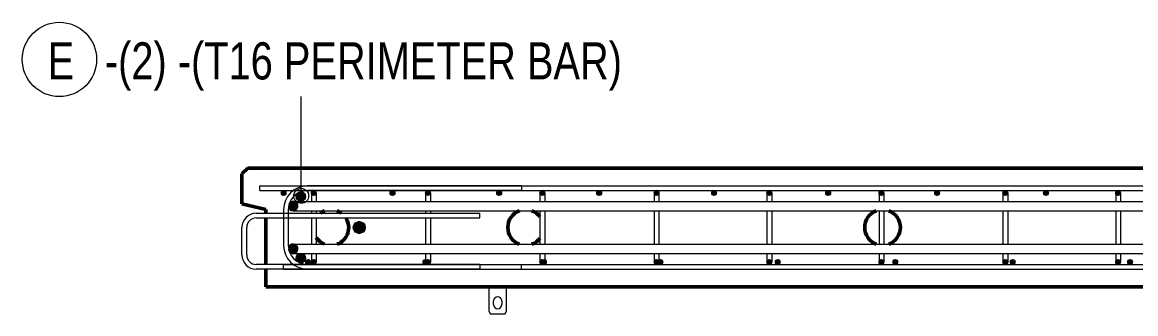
# Model space of a CAD drawing. Header units: millimetres. Extents: x 15401 to 36280, y -2060 to 13564.
# Drawn here: x 32511 to 34383, y 12869 to 13359 of the extents above; entities that cross this region are included whole.
import ezdxf

# ---------------------------------------------------------------- set-up
doc = ezdxf.new("R2010")
doc.units = ezdxf.units.MM
for name, color, linetype, lineweight in [('A-GENM', 13, 'Continuous', 18), ('A-WALL', 113, 'Continuous', 25), ('S-RBAR', 171, 'Continuous', 18), ('S-RBAR-IDEN', 171, 'Continuous', 9)]:
    doc.layers.add(name, color=color, linetype=linetype, lineweight=lineweight)
doc.styles.add('Nirmala UI Semilight_1', font='NirmalaS.ttf', dxfattribs={"width": 0.8, "height": 62.5})

# ---------------------------------------------------------------- blocks, each defined once
blk = doc.blocks.new('RR spread anchor face based - RR-SA-2_5-200-1726821-Elevation Top 2')
at = {"layer": 'A-GENM'}
for p, q in [((18725.1, 12913.8), (18725.1, 12873.8)), ((18755.1, 12873.8), (18755.1, 12913.8)), ((18733.1, 12884.3), (18733.1, 12890.3)), ((18747.1, 12890.3), (18747.1, 12884.3)), ((18725.1, 12873.8), (18727.6, 12868.8)), ((18727.6, 12868.8), (18752.6, 12868.8)), ((18752.6, 12868.8), (18755.1, 12873.8))]:
    blk.add_line(p, q, dxfattribs=at)
for centre, start, end in [((18740.1, 12890.3), 0, 180), ((18740.1, 12884.3), 180, 0)]:
    blk.add_arc(centre, 7, start, end, dxfattribs=at)
blk = doc.blocks.new('M_Rebar Tag_rfa MARK - DOT 1 MM-794228-Elevation Top 2')
at = {"layer": 'S-RBAR-IDEN'}
blk.add_circle((20644.3, 13067), 62.5, dxfattribs=at)

msp = doc.modelspace()

# ---------------------------------------------------------------- hatches: boundary and pattern name
at = {"layer": 'S-RBAR'}
h = msp.add_hatch(color=256, dxfattribs=at)
edge = h.paths.add_edge_path()
edge.add_arc((32950.43328, 13071.80383), 4, 0, 360)
for points in [[(32949.19721, 13067.9996), (32953.66934, 13069.45269), (32953.66934, 13074.15497), (32949.19721, 13075.60806), (32946.43328, 13071.80383)], [(32975.96639, 13058.59608), (32982.90853, 13058.59608), (32987.23689, 13064.02366), (32985.69212, 13070.79175), (32979.43746, 13073.80383), (32973.18281, 13070.79175), (32971.63804, 13064.02366)], [(32999.97336, 13067.9996), (33004.4455, 13069.45269), (33004.4455, 13074.15497), (32999.97336, 13075.60806), (32997.20943, 13071.80383)], [(33132.31843, 13067.9996), (33136.79056, 13069.45269), (33136.79056, 13074.15497), (33132.31843, 13075.60806), (33129.5545, 13071.80383)], [(33192.07491, 13067.9996), (33196.54704, 13069.45269), (33196.54704, 13074.15497), (33192.07491, 13075.60806), (33189.31098, 13071.80383)], [(33311.68965, 13067.9996), (33316.16178, 13069.45269), (33316.16178, 13074.15497), (33311.68965, 13075.60806), (33308.92572, 13071.80383)], [(33384.17645, 13067.9996), (33388.64859, 13069.45269), (33388.64859, 13074.15497), (33384.17645, 13075.60806), (33381.41252, 13071.80383)], [(33479.81087, 13067.9996), (33484.28301, 13069.45269), (33484.28301, 13074.15497), (33479.81087, 13075.60806), (33477.04694, 13071.80383)], [(33576.278, 13067.9996), (33580.75014, 13069.45269), (33580.75014, 13074.15497), (33576.278, 13075.60806), (33573.51407, 13071.80383)], [(33672.93209, 13067.9996), (33677.40423, 13069.45269), (33677.40423, 13074.15497), (33672.93209, 13075.60806), (33670.16816, 13071.80383)], [(33765.87955, 13067.9996), (33770.35169, 13069.45269), (33770.35169, 13074.15497), (33765.87955, 13075.60806), (33763.11562, 13071.80383)], [(33864.80331, 13067.9996), (33869.27545, 13069.45269), (33869.27545, 13074.15497), (33864.80331, 13075.60806), (33862.03938, 13071.80383)], [(33954.2311, 13067.9996), (33958.70323, 13069.45269), (33958.70323, 13074.15497), (33954.2311, 13075.60806), (33951.46716, 13071.80383)], [(34047.92453, 13067.9996), (34052.39667, 13069.45269), (34052.39667, 13074.15497), (34047.92453, 13075.60806), (34045.1606, 13071.80383)], [(34162.58264, 13067.9996), (34167.05478, 13069.45269), (34167.05478, 13074.15497), (34162.58264, 13075.60806), (34159.81871, 13071.80383)], [(34231.04575, 13067.9996), (34235.51789, 13069.45269), (34235.51789, 13074.15497), (34231.04575, 13075.60806), (34228.28182, 13071.80383)], [(34352.18419, 13067.9996), (34356.65633, 13069.45269), (34356.65633, 13074.15497), (34352.18419, 13075.60806), (34349.42026, 13071.80383)], [(32966.5387, 13041.75352), (32972.87361, 13045.11726), (32974.33812, 13051.53369), (32970.00977, 13056.96127), (32963.06763, 13056.96127), (32959.52365, 13052.08604), (32959.1906, 13049.55629), (32960.28405, 13044.7656)], [(33077.60874, 13003.80383), (33084.6798, 13006.73276), (33087.60874, 13013.80383), (33084.6798, 13020.8749), (33077.60874, 13023.80383), (33070.53767, 13020.8749), (33067.60874, 13013.80383), (33070.53767, 13006.73276)], [(32966.5387, 12969.9235), (32972.79335, 12972.93558), (32974.33812, 12979.70367), (32970.00977, 12985.13125), (32963.06763, 12985.13125), (32958.93994, 12979.9553), (32959.90263, 12974.60668), (32960.67226, 12972.74863), (32962.72046, 12971.76227)], [(32975.96639, 12954.84596), (32982.90853, 12954.84596), (32987.23689, 12960.27354), (32985.69212, 12967.04163), (32979.43746, 12970.05371), (32973.18281, 12967.04163), (32971.63804, 12960.27354)], [(32992.92114, 12951.9996), (32995.68507, 12955.80383), (32992.92114, 12959.60806), (32988.44901, 12958.15497), (32988.44901, 12953.45269)], [(32999.97336, 12951.9996), (33004.4455, 12953.45269), (33004.4455, 12958.15497), (32999.97336, 12959.60806), (32997.20943, 12955.80383)], [(33190.33609, 12951.9996), (33193.10002, 12955.80383), (33190.33609, 12959.60806), (33185.86395, 12958.15497), (33185.86395, 12953.45269)], [(33192.07491, 12951.9996), (33196.54704, 12953.45269), (33196.54704, 12958.15497), (33192.07491, 12959.60806), (33189.31098, 12955.80383)], [(33384.17645, 12951.9996), (33388.64859, 12953.45269), (33388.64859, 12958.15497), (33384.17645, 12959.60806), (33381.41252, 12955.80383)], [(33389.31353, 12951.9996), (33392.07747, 12955.80383), (33389.31353, 12959.60806), (33384.8414, 12958.15497), (33384.8414, 12953.45269)], [(33576.278, 12951.9996), (33580.75014, 12953.45269), (33580.75014, 12958.15497), (33576.278, 12959.60806), (33573.51407, 12955.80383)], [(33585.16598, 12951.9996), (33587.92991, 12955.80383), (33585.16598, 12959.60806), (33580.69384, 12958.15497), (33580.69384, 12953.45269)], [(33765.87955, 12951.9996), (33770.35169, 12953.45269), (33770.35169, 12958.15497), (33765.87955, 12959.60806), (33763.11562, 12955.80383)], [(33782.58093, 12951.9996), (33785.34486, 12955.80383), (33782.58093, 12959.60806), (33778.10879, 12958.15497), (33778.10879, 12953.45269)], [(33954.2311, 12951.9996), (33958.70323, 12953.45269), (33958.70323, 12958.15497), (33954.2311, 12959.60806), (33951.46716, 12955.80383)], [(33979.99587, 12951.9996), (33982.7598, 12955.80383), (33979.99587, 12959.60806), (33975.52374, 12958.15497), (33975.52374, 12953.45269)], [(34162.58264, 12951.9996), (34167.05478, 12953.45269), (34167.05478, 12958.15497), (34162.58264, 12959.60806), (34159.81871, 12955.80383)], [(34177.41082, 12951.9996), (34180.17475, 12955.80383), (34177.41082, 12959.60806), (34172.93868, 12958.15497), (34172.93868, 12953.45269)], [(34352.18419, 12951.9996), (34356.65633, 12953.45269), (34356.65633, 12958.15497), (34352.18419, 12959.60806), (34349.42026, 12955.80383)], [(34374.82576, 12951.9996), (34377.5897, 12955.80383), (34374.82576, 12959.60806), (34370.35363, 12958.15497), (34370.35363, 12953.45269)]]:
    msp.add_hatch(color=256, dxfattribs=at).paths.add_polyline_path(points)
h = msp.add_hatch(color=256, dxfattribs=at)
edge = h.paths.add_edge_path()
edge.add_arc((32979.43746, 13065.80383), 8, 0, 360)
h = msp.add_hatch(color=256, dxfattribs=at)
edge = h.paths.add_edge_path()
edge.add_arc((33001.20943, 13071.80383), 4, 0, 360)
h = msp.add_hatch(color=256, dxfattribs=at)
edge = h.paths.add_edge_path()
edge.add_arc((33133.5545, 13071.80383), 4, 0, 360)
h = msp.add_hatch(color=256, dxfattribs=at)
edge = h.paths.add_edge_path()
edge.add_arc((33193.31098, 13071.80383), 4, 0, 360)
h = msp.add_hatch(color=256, dxfattribs=at)
edge = h.paths.add_edge_path()
edge.add_arc((33312.92572, 13071.80383), 4, 0, 360)
h = msp.add_hatch(color=256, dxfattribs=at)
edge = h.paths.add_edge_path()
edge.add_arc((33385.41252, 13071.80383), 4, 0, 360)
h = msp.add_hatch(color=256, dxfattribs=at)
edge = h.paths.add_edge_path()
edge.add_arc((33481.04694, 13071.80383), 4, 0, 360)
h = msp.add_hatch(color=256, dxfattribs=at)
edge = h.paths.add_edge_path()
edge.add_arc((33577.51407, 13071.80383), 4, 0, 360)
h = msp.add_hatch(color=256, dxfattribs=at)
edge = h.paths.add_edge_path()
edge.add_arc((33674.16816, 13071.80383), 4, 0, 360)
h = msp.add_hatch(color=256, dxfattribs=at)
edge = h.paths.add_edge_path()
edge.add_arc((33767.11562, 13071.80383), 4, 0, 360)
h = msp.add_hatch(color=256, dxfattribs=at)
edge = h.paths.add_edge_path()
edge.add_arc((33866.03938, 13071.80383), 4, 0, 360)
h = msp.add_hatch(color=256, dxfattribs=at)
edge = h.paths.add_edge_path()
edge.add_arc((33955.46716, 13071.80383), 4, 0, 360)
h = msp.add_hatch(color=256, dxfattribs=at)
edge = h.paths.add_edge_path()
edge.add_arc((34049.1606, 13071.80383), 4, 0, 360)
h = msp.add_hatch(color=256, dxfattribs=at)
edge = h.paths.add_edge_path()
edge.add_arc((34163.81871, 13071.80383), 4, 0, 360)
h = msp.add_hatch(color=256, dxfattribs=at)
edge = h.paths.add_edge_path()
edge.add_arc((34232.28182, 13071.80383), 4, 0, 360)
h = msp.add_hatch(color=256, dxfattribs=at)
edge = h.paths.add_edge_path()
edge.add_arc((34353.42026, 13071.80383), 4, 0, 360)
h = msp.add_hatch(color=256, dxfattribs=at)
edge = h.paths.add_edge_path()
edge.add_arc((32966.5387, 13049.75352), 8, 182.1684527, 270)
edge.add_line((32966.5387, 13041.75352), (32966.5387, 13049.75352))
edge.add_line((32966.5387, 13049.75352), (32958.54443, 13049.45082))
h = msp.add_hatch(color=256, dxfattribs=at)
edge = h.paths.add_edge_path()
edge.add_arc((32966.5387, 13049.75352), 8, 270, 513.40707352)
edge.add_line((32959.38502, 13053.33471), (32966.5387, 13049.75352))
edge.add_line((32966.5387, 13049.75352), (32966.5387, 13041.75352))
h = msp.add_hatch(color=256, dxfattribs=at)
edge = h.paths.add_edge_path()
edge.add_arc((33077.60874, 13013.80383), 10, 0, 360)
h = msp.add_hatch(color=256, dxfattribs=at)
edge = h.paths.add_edge_path()
edge.add_arc((32966.5387, 12977.9235), 8, 185.5353918, 205.87325452)
edge.add_line((32959.34061, 12974.43245), (32966.5387, 12977.9235))
edge.add_line((32966.5387, 12977.9235), (32958.576, 12977.15182))
h = msp.add_hatch(color=256, dxfattribs=at)
edge = h.paths.add_edge_path()
edge.add_arc((32966.5387, 12977.9235), 8, 270, 524.75854599)
edge.add_line((32958.82009, 12980.0266), (32966.5387, 12977.9235))
edge.add_line((32966.5387, 12977.9235), (32966.5387, 12969.9235))
h = msp.add_hatch(color=256, dxfattribs=at)
edge = h.paths.add_edge_path()
edge.add_arc((32966.5387, 12977.9235), 8, 221.76349596, 270)
edge.add_line((32966.5387, 12969.9235), (32966.5387, 12977.9235))
edge.add_line((32966.5387, 12977.9235), (32960.57149, 12972.59504))
h = msp.add_hatch(color=256, dxfattribs=at)
edge = h.paths.add_edge_path()
edge.add_arc((32979.43746, 12962.05371), 8, 0, 360)
h = msp.add_hatch(color=256, dxfattribs=at)
edge = h.paths.add_edge_path()
edge.add_arc((32991.68507, 12955.80383), 4, 0, 360)
h = msp.add_hatch(color=256, dxfattribs=at)
edge = h.paths.add_edge_path()
edge.add_arc((33001.20943, 12955.80383), 4, 0, 360)
h = msp.add_hatch(color=256, dxfattribs=at)
edge = h.paths.add_edge_path()
edge.add_arc((33189.10002, 12955.80383), 4, 0, 360)
h = msp.add_hatch(color=256, dxfattribs=at)
edge = h.paths.add_edge_path()
edge.add_arc((33193.31098, 12955.80383), 4, 0, 360)
h = msp.add_hatch(color=256, dxfattribs=at)
edge = h.paths.add_edge_path()
edge.add_arc((33385.41252, 12955.80383), 4, 0, 360)
h = msp.add_hatch(color=256, dxfattribs=at)
edge = h.paths.add_edge_path()
edge.add_arc((33388.07747, 12955.80383), 4, 0, 360)
h = msp.add_hatch(color=256, dxfattribs=at)
edge = h.paths.add_edge_path()
edge.add_arc((33577.51407, 12955.80383), 4, 0, 360)
h = msp.add_hatch(color=256, dxfattribs=at)
edge = h.paths.add_edge_path()
edge.add_arc((33583.92991, 12955.80383), 4, 0, 360)
h = msp.add_hatch(color=256, dxfattribs=at)
edge = h.paths.add_edge_path()
edge.add_arc((33767.11562, 12955.80383), 4, 0, 360)
h = msp.add_hatch(color=256, dxfattribs=at)
edge = h.paths.add_edge_path()
edge.add_arc((33781.34486, 12955.80383), 4, 0, 360)
h = msp.add_hatch(color=256, dxfattribs=at)
edge = h.paths.add_edge_path()
edge.add_arc((33955.46716, 12955.80383), 4, 0, 360)
h = msp.add_hatch(color=256, dxfattribs=at)
edge = h.paths.add_edge_path()
edge.add_arc((33978.7598, 12955.80383), 4, 0, 360)
h = msp.add_hatch(color=256, dxfattribs=at)
edge = h.paths.add_edge_path()
edge.add_arc((34163.81871, 12955.80383), 4, 0, 360)
h = msp.add_hatch(color=256, dxfattribs=at)
edge = h.paths.add_edge_path()
edge.add_arc((34176.17475, 12955.80383), 4, 0, 360)
h = msp.add_hatch(color=256, dxfattribs=at)
edge = h.paths.add_edge_path()
edge.add_arc((34353.42026, 12955.80383), 4, 0, 360)
h = msp.add_hatch(color=256, dxfattribs=at)
edge = h.paths.add_edge_path()
edge.add_arc((34373.5897, 12955.80383), 4, 0, 360)

# ---------------------------------------------------------------- linework, layer by layer
at = {"layer": 'A-WALL', "lineweight": 50}
for p, q in [((32890.43381, 13113.80383), (32880.43123, 13103.80125)), ((32880.43123, 13103.80125), (32880.43123, 13053.80434)), ((35024.92865, 13113.80383), (32890.43381, 13113.80383)), ((32880.43123, 13053.80434), (32920.43328, 13043.80383)), ((32920.43328, 13043.80383), (32920.43328, 13037.80383)), ((32920.43328, 13029.80383), (32920.43328, 12951.67529)), ((32920.43328, 12943.67529), (32920.43328, 12913.80383)), ((32920.43328, 12913.80383), (34834.93123, 12913.80383))]:
    msp.add_line(p, q, dxfattribs=at)
for centre, start, end in [((33029.93123, 13013.80383), 110.45849366, 126), ((33029.93123, 13013.80383), 54, 69.54150634), ((33029.93123, 13013.80383), 290.75148935, 32.48405257), ((33357.43123, 13013.80383), 110.45849366, 249.24851065), ((33357.43123, 13013.80383), 36.7843896, 69.54150634), ((33957.43123, 13013.80383), 110.45849366, 249.24851065), ((33957.43123, 13013.80383), 290.75148935, 69.54150634), ((33029.93123, 13013.80383), 214.09365029, 249.24851065), ((33357.43123, 13013.80383), 290.75148935, 323.2156104)]:
    msp.add_arc(centre, 30, start, end, dxfattribs=at)
at = {"layer": 'S-RBAR'}
for p, q in [((32910.43328, 13083.80383), (35005.86501, 13083.80383)), ((32910.43328, 13075.80383), (32910.43328, 13083.80383)), ((32910.43328, 13075.80383), (35005.86501, 13075.80383)), ((32949.19721, 13075.60806), (32946.43328, 13071.80383)), ((32946.43328, 13071.80383), (32949.19721, 13067.9996)), ((32953.66934, 13074.15497), (32949.19721, 13075.60806)), ((32949.19721, 13067.9996), (32953.66934, 13069.45269)), ((32953.66934, 13069.45269), (32953.66934, 13074.15497)), ((32973.18281, 13070.79175), (32971.63804, 13064.02366)), ((32979.43746, 13073.80383), (32973.18281, 13070.79175)), ((32985.69212, 13070.79175), (32979.43746, 13073.80383)), ((32987.23689, 13064.02366), (32985.69212, 13070.79175)), ((33350.43328, 13083.80383), (32990.43328, 13083.80383)), ((33350.43328, 13075.80383), (32990.43328, 13075.80383)), ((32999.97336, 13075.60806), (32997.20943, 13071.80383)), ((32997.20943, 13071.80383), (32997.20943, 13057.94098)), ((32997.20943, 13071.80383), (32999.97336, 13067.9996)), ((33004.4455, 13074.15497), (32999.97336, 13075.60806)), ((32999.97336, 13067.9996), (33004.4455, 13069.45269)), ((33004.4455, 13069.45269), (33004.4455, 13074.15497)), ((33005.20943, 13071.80383), (33005.20943, 13057.94098)), ((33132.31843, 13075.60806), (33129.5545, 13071.80383)), ((33129.5545, 13071.80383), (33132.31843, 13067.9996)), ((33136.79056, 13074.15497), (33132.31843, 13075.60806)), ((33132.31843, 13067.9996), (33136.79056, 13069.45269)), ((33136.79056, 13069.45269), (33136.79056, 13074.15497)), ((33192.07491, 13075.60806), (33189.31098, 13071.80383)), ((33189.31098, 13071.80383), (33189.31098, 13057.94098)), ((33189.31098, 13071.80383), (33192.07491, 13067.9996)), ((33196.54704, 13074.15497), (33192.07491, 13075.60806)), ((33192.07491, 13067.9996), (33196.54704, 13069.45269)), ((33196.54704, 13069.45269), (33196.54704, 13074.15497)), ((33197.31098, 13071.80383), (33197.31098, 13057.94098)), ((33311.68965, 13075.60806), (33308.92572, 13071.80383)), ((33308.92572, 13071.80383), (33311.68965, 13067.9996)), ((33316.16178, 13074.15497), (33311.68965, 13075.60806)), ((33311.68965, 13067.9996), (33316.16178, 13069.45269)), ((33316.16178, 13069.45269), (33316.16178, 13074.15497)), ((33350.43328, 13083.80383), (33350.43328, 13075.80383)), ((33384.17645, 13075.60806), (33381.41252, 13071.80383)), ((33381.41252, 13071.80383), (33381.41252, 13057.94098)), ((33381.41252, 13071.80383), (33384.17645, 13067.9996)), ((33388.64859, 13074.15497), (33384.17645, 13075.60806)), ((33384.17645, 13067.9996), (33388.64859, 13069.45269)), ((33388.64859, 13069.45269), (33388.64859, 13074.15497)), ((33389.41252, 13071.80383), (33389.41252, 13057.94098)), ((33479.81087, 13075.60806), (33477.04694, 13071.80383)), ((33477.04694, 13071.80383), (33479.81087, 13067.9996)), ((33484.28301, 13074.15497), (33479.81087, 13075.60806)), ((33479.81087, 13067.9996), (33484.28301, 13069.45269)), ((33484.28301, 13069.45269), (33484.28301, 13074.15497)), ((33576.278, 13075.60806), (33573.51407, 13071.80383)), ((33573.51407, 13071.80383), (33573.51407, 13057.94098)), ((33573.51407, 13071.80383), (33576.278, 13067.9996)), ((33580.75014, 13074.15497), (33576.278, 13075.60806)), ((33576.278, 13067.9996), (33580.75014, 13069.45269)), ((33580.75014, 13069.45269), (33580.75014, 13074.15497)), ((33581.51407, 13071.80383), (33581.51407, 13057.94098)), ((33672.93209, 13075.60806), (33670.16816, 13071.80383)), ((33670.16816, 13071.80383), (33672.93209, 13067.9996)), ((33677.40423, 13074.15497), (33672.93209, 13075.60806)), ((33672.93209, 13067.9996), (33677.40423, 13069.45269)), ((33677.40423, 13069.45269), (33677.40423, 13074.15497)), ((33765.87955, 13075.60806), (33763.11562, 13071.80383)), ((33763.11562, 13071.80383), (33763.11562, 13057.94098)), ((33763.11562, 13071.80383), (33765.87955, 13067.9996)), ((33770.35169, 13074.15497), (33765.87955, 13075.60806)), ((33765.87955, 13067.9996), (33770.35169, 13069.45269)), ((33770.35169, 13069.45269), (33770.35169, 13074.15497)), ((33771.11562, 13071.80383), (33771.11562, 13057.94098)), ((33864.80331, 13075.60806), (33862.03938, 13071.80383)), ((33862.03938, 13071.80383), (33864.80331, 13067.9996)), ((33869.27545, 13074.15497), (33864.80331, 13075.60806)), ((33864.80331, 13067.9996), (33869.27545, 13069.45269)), ((33869.27545, 13069.45269), (33869.27545, 13074.15497)), ((33954.2311, 13075.60806), (33951.46716, 13071.80383)), ((33951.46716, 13071.80383), (33951.46716, 13057.94098)), ((33951.46716, 13071.80383), (33954.2311, 13067.9996)), ((33958.70323, 13074.15497), (33954.2311, 13075.60806)), ((33954.2311, 13067.9996), (33958.70323, 13069.45269)), ((33958.70323, 13069.45269), (33958.70323, 13074.15497)), ((33959.46716, 13071.80383), (33959.46716, 13057.94098)), ((34047.92453, 13075.60806), (34045.1606, 13071.80383)), ((34045.1606, 13071.80383), (34047.92453, 13067.9996)), ((34052.39667, 13074.15497), (34047.92453, 13075.60806)), ((34047.92453, 13067.9996), (34052.39667, 13069.45269)), ((34052.39667, 13069.45269), (34052.39667, 13074.15497)), ((34162.58264, 13075.60806), (34159.81871, 13071.80383)), ((34159.81871, 13071.80383), (34159.81871, 13057.94098)), ((34159.81871, 13071.80383), (34162.58264, 13067.9996)), ((34167.05478, 13074.15497), (34162.58264, 13075.60806)), ((34162.58264, 13067.9996), (34167.05478, 13069.45269)), ((34167.05478, 13069.45269), (34167.05478, 13074.15497)), ((34167.81871, 13071.80383), (34167.81871, 13057.94098)), ((34231.04575, 13075.60806), (34228.28182, 13071.80383)), ((34228.28182, 13071.80383), (34231.04575, 13067.9996)), ((34235.51789, 13074.15497), (34231.04575, 13075.60806)), ((34231.04575, 13067.9996), (34235.51789, 13069.45269)), ((34235.51789, 13069.45269), (34235.51789, 13074.15497)), ((34352.18419, 13075.60806), (34349.42026, 13071.80383)), ((34349.42026, 13071.80383), (34349.42026, 13057.94098)), ((34349.42026, 13071.80383), (34352.18419, 13067.9996)), ((34356.65633, 13074.15497), (34352.18419, 13075.60806)), ((34352.18419, 13067.9996), (34356.65633, 13069.45269)), ((34356.65633, 13069.45269), (34356.65633, 13074.15497)), ((34357.42026, 13071.80383), (34357.42026, 13057.94098)), ((32966.5387, 13049.75352), (32958.54443, 13049.45082)), ((32959.52365, 13052.08604), (32959.1906, 13049.55629)), ((32959.1906, 13049.55629), (32960.28405, 13044.7656)), ((32959.38502, 13053.33471), (32966.5387, 13049.75352)), ((32963.06763, 13056.96127), (32959.52365, 13052.08604)), ((32970.00977, 13056.96127), (32963.06763, 13056.96127)), ((32966.5387, 13057.75352), (33022.0387, 13057.75352)), ((32966.5387, 13049.75352), (32966.5387, 13041.75352)), ((32966.5387, 13041.75352), (32966.5387, 13049.75352)), ((32974.33812, 13051.53369), (32970.00977, 13056.96127)), ((32971.63804, 13064.02366), (32975.96639, 13058.59608)), ((32972.87361, 13045.11726), (32974.33812, 13051.53369)), ((32975.96639, 13058.59608), (32982.90853, 13058.59608)), ((32982.90853, 13058.59608), (32987.23689, 13064.02366)), ((33022.0387, 13057.75352), (34893.73633, 13057.75352)), ((32904.43123, 13037.80383), (33280.43123, 13037.80383)), ((32904.43123, 13029.80383), (33280.43123, 13029.80383)), ((32950.43328, 13043.80383), (32950.43328, 12983.80383)), ((32958.43328, 13043.80383), (32958.43328, 12983.80383)), ((32960.28405, 13044.7656), (32966.5387, 13041.75352)), ((32966.5387, 13041.75352), (32972.87361, 13045.11726)), ((32966.5387, 13041.75352), (33022.0387, 13041.75352)), ((32997.20943, 13041.79404), (32997.20943, 13037.8258)), ((32997.20943, 13029.80383), (32997.20943, 12991.80383)), ((33005.20943, 13041.79404), (33005.20943, 13037.8258)), ((33005.20943, 13029.80383), (33005.20943, 12991.80383)), ((33022.0387, 13041.75352), (34893.73633, 13041.75352)), ((33189.31098, 13041.79404), (33189.31098, 13037.8258)), ((33189.31098, 13029.80383), (33189.31098, 12991.80383)), ((33197.31098, 13041.79404), (33197.31098, 13037.8258)), ((33197.31098, 13029.80383), (33197.31098, 12991.80383)), ((33280.43123, 13029.80383), (33280.43123, 13037.80383)), ((33381.41252, 13041.79404), (33381.41252, 13035.80383)), ((33381.41252, 13035.80383), (33381.41252, 12991.80383)), ((33389.41252, 13041.79404), (33389.41252, 13035.80383)), ((33389.41252, 13035.80383), (33389.41252, 12991.80383)), ((33573.51407, 13041.79404), (33573.51407, 13035.80383)), ((33573.51407, 13035.80383), (33573.51407, 12991.80383)), ((33581.51407, 13041.79404), (33581.51407, 13035.80383)), ((33581.51407, 13035.80383), (33581.51407, 12991.80383)), ((33763.11562, 13041.79404), (33763.11562, 13035.80383)), ((33763.11562, 13035.80383), (33763.11562, 12991.80383)), ((33771.11562, 13041.79404), (33771.11562, 13035.80383)), ((33771.11562, 13035.80383), (33771.11562, 12991.80383)), ((33951.46716, 13041.79404), (33951.46716, 13035.80383)), ((33951.46716, 13035.80383), (33951.46716, 12991.80383)), ((33959.46716, 13041.79404), (33959.46716, 13035.80383)), ((33959.46716, 13035.80383), (33959.46716, 12991.80383)), ((34159.81871, 13041.79404), (34159.81871, 13035.80383)), ((34159.81871, 13035.80383), (34159.81871, 12991.80383)), ((34167.81871, 13041.79404), (34167.81871, 13035.80383)), ((34167.81871, 13035.80383), (34167.81871, 12991.80383)), ((34349.42026, 13041.79404), (34349.42026, 13035.80383)), ((34349.42026, 13035.80383), (34349.42026, 12991.80383)), ((34357.42026, 13041.79404), (34357.42026, 13035.80383)), ((34357.42026, 13035.80383), (34357.42026, 12991.80383)), ((32880.43123, 12967.67529), (32880.43123, 13013.80383)), ((32888.43123, 12967.67529), (32888.43123, 13013.80383)), ((33070.53767, 13020.8749), (33067.60874, 13013.80383)), ((33067.60874, 13013.80383), (33070.53767, 13006.73276)), ((33077.60874, 13023.80383), (33070.53767, 13020.8749)), ((33084.6798, 13020.8749), (33077.60874, 13023.80383)), ((33087.60874, 13013.80383), (33084.6798, 13020.8749)), ((33084.6798, 13006.73276), (33087.60874, 13013.80383)), ((32997.20943, 12991.80383), (32997.20943, 12985.88281)), ((33005.20943, 12991.80383), (33005.20943, 12985.88281)), ((33070.53767, 13006.73276), (33077.60874, 13003.80383)), ((33077.60874, 13003.80383), (33084.6798, 13006.73276)), ((33189.31098, 12991.80383), (33189.31098, 12985.88281)), ((33197.31098, 12991.80383), (33197.31098, 12985.88281)), ((33381.41252, 12991.80383), (33381.41252, 12985.88281)), ((33389.41252, 12991.80383), (33389.41252, 12985.88281)), ((33573.51407, 12991.80383), (33573.51407, 12985.88281)), ((33581.51407, 12991.80383), (33581.51407, 12985.88281)), ((33763.11562, 12991.80383), (33763.11562, 12985.88281)), ((33771.11562, 12991.80383), (33771.11562, 12985.88281)), ((33951.46716, 12991.80383), (33951.46716, 12985.88281)), ((33959.46716, 12991.80383), (33959.46716, 12985.88281)), ((34159.81871, 12991.80383), (34159.81871, 12985.88281)), ((34167.81871, 12991.80383), (34167.81871, 12985.88281)), ((34349.42026, 12991.80383), (34349.42026, 12985.88281)), ((34357.42026, 12991.80383), (34357.42026, 12985.88281)), ((32966.5387, 12977.9235), (32958.576, 12977.15182)), ((32958.82009, 12980.0266), (32966.5387, 12977.9235)), ((32963.06763, 12985.13125), (32958.93994, 12979.9553)), ((32958.93994, 12979.9553), (32959.90263, 12974.60668)), ((32959.34061, 12974.43245), (32966.5387, 12977.9235)), ((32959.90263, 12974.60668), (32960.67226, 12972.74863)), ((32966.5387, 12977.9235), (32960.57149, 12972.59504)), ((32960.67226, 12972.74863), (32962.72046, 12971.76227)), ((32970.00977, 12985.13125), (32963.06763, 12985.13125)), ((32966.5387, 12985.9235), (33022.0387, 12985.9235)), ((32966.5387, 12977.9235), (32966.5387, 12969.9235)), ((32966.5387, 12969.9235), (32966.5387, 12977.9235)), ((32966.5387, 12969.9235), (32972.79335, 12972.93558)), ((32974.33812, 12979.70367), (32970.00977, 12985.13125)), ((32972.79335, 12972.93558), (32974.33812, 12979.70367)), ((33022.0387, 12985.9235), (34866.93123, 12985.9235)), ((32962.72046, 12971.76227), (32966.5387, 12969.9235)), ((32966.5387, 12969.9235), (33022.0387, 12969.9235)), ((32973.18281, 12967.04163), (32971.63804, 12960.27354)), ((32971.63804, 12960.27354), (32975.96639, 12954.84596)), ((32979.43746, 12970.05371), (32973.18281, 12967.04163)), ((32975.96639, 12954.84596), (32982.90853, 12954.84596)), ((32985.69212, 12967.04163), (32979.43746, 12970.05371)), ((32982.90853, 12954.84596), (32987.23689, 12960.27354)), ((32987.23689, 12960.27354), (32985.69212, 12967.04163)), ((32992.92114, 12959.60806), (32988.44901, 12958.15497)), ((32988.44901, 12958.15497), (32988.44901, 12953.45269)), ((32988.44901, 12953.45269), (32992.92114, 12951.9996)), ((32995.68507, 12955.80383), (32992.92114, 12959.60806)), ((32992.92114, 12951.9996), (32995.68507, 12955.80383)), ((32997.20943, 12969.73589), (32997.20943, 12955.80383)), ((32999.97336, 12959.60806), (32997.20943, 12955.80383)), ((32997.20943, 12955.80383), (32999.97336, 12951.9996)), ((33004.4455, 12958.15497), (32999.97336, 12959.60806)), ((32999.97336, 12951.9996), (33004.4455, 12953.45269)), ((33004.4455, 12953.45269), (33004.4455, 12958.15497)), ((33005.20943, 12969.73589), (33005.20943, 12955.80383)), ((33022.0387, 12969.9235), (34866.93123, 12969.9235)), ((33190.33609, 12959.60806), (33185.86395, 12958.15497)), ((33185.86395, 12958.15497), (33185.86395, 12953.45269)), ((33185.86395, 12953.45269), (33190.33609, 12951.9996)), ((33189.31098, 12969.73589), (33189.31098, 12955.80383)), ((33192.07491, 12959.60806), (33189.31098, 12955.80383)), ((33189.31098, 12955.80383), (33192.07491, 12951.9996)), ((33193.10002, 12955.80383), (33190.33609, 12959.60806)), ((33190.33609, 12951.9996), (33193.10002, 12955.80383)), ((33196.54704, 12958.15497), (33192.07491, 12959.60806)), ((33192.07491, 12951.9996), (33196.54704, 12953.45269)), ((33196.54704, 12953.45269), (33196.54704, 12958.15497)), ((33197.31098, 12969.73589), (33197.31098, 12955.80383)), ((33381.41252, 12969.73589), (33381.41252, 12955.80383)), ((33384.17645, 12959.60806), (33381.41252, 12955.80383)), ((33381.41252, 12955.80383), (33384.17645, 12951.9996)), ((33388.64859, 12958.15497), (33384.17645, 12959.60806)), ((33384.17645, 12951.9996), (33388.64859, 12953.45269)), ((33389.31353, 12959.60806), (33384.8414, 12958.15497)), ((33384.8414, 12958.15497), (33384.8414, 12953.45269)), ((33384.8414, 12953.45269), (33389.31353, 12951.9996)), ((33388.64859, 12953.45269), (33388.64859, 12958.15497)), ((33392.07747, 12955.80383), (33389.31353, 12959.60806)), ((33389.31353, 12951.9996), (33392.07747, 12955.80383)), ((33389.41252, 12969.73589), (33389.41252, 12955.80383)), ((33573.51407, 12969.73589), (33573.51407, 12955.80383)), ((33576.278, 12959.60806), (33573.51407, 12955.80383)), ((33573.51407, 12955.80383), (33576.278, 12951.9996)), ((33580.75014, 12958.15497), (33576.278, 12959.60806)), ((33576.278, 12951.9996), (33580.75014, 12953.45269)), ((33585.16598, 12959.60806), (33580.69384, 12958.15497)), ((33580.69384, 12958.15497), (33580.69384, 12953.45269)), ((33580.69384, 12953.45269), (33585.16598, 12951.9996)), ((33580.75014, 12953.45269), (33580.75014, 12958.15497)), ((33581.51407, 12969.73589), (33581.51407, 12955.80383)), ((33587.92991, 12955.80383), (33585.16598, 12959.60806)), ((33585.16598, 12951.9996), (33587.92991, 12955.80383)), ((33763.11562, 12969.73589), (33763.11562, 12955.80383)), ((33765.87955, 12959.60806), (33763.11562, 12955.80383)), ((33763.11562, 12955.80383), (33765.87955, 12951.9996)), ((33770.35169, 12958.15497), (33765.87955, 12959.60806)), ((33765.87955, 12951.9996), (33770.35169, 12953.45269)), ((33770.35169, 12953.45269), (33770.35169, 12958.15497)), ((33771.11562, 12969.73589), (33771.11562, 12955.80383)), ((33782.58093, 12959.60806), (33778.10879, 12958.15497)), ((33778.10879, 12958.15497), (33778.10879, 12953.45269)), ((33778.10879, 12953.45269), (33782.58093, 12951.9996)), ((33785.34486, 12955.80383), (33782.58093, 12959.60806)), ((33782.58093, 12951.9996), (33785.34486, 12955.80383)), ((33951.46716, 12969.73589), (33951.46716, 12955.80383)), ((33954.2311, 12959.60806), (33951.46716, 12955.80383)), ((33951.46716, 12955.80383), (33954.2311, 12951.9996)), ((33958.70323, 12958.15497), (33954.2311, 12959.60806)), ((33954.2311, 12951.9996), (33958.70323, 12953.45269)), ((33958.70323, 12953.45269), (33958.70323, 12958.15497)), ((33959.46716, 12969.73589), (33959.46716, 12955.80383)), ((33979.99587, 12959.60806), (33975.52374, 12958.15497)), ((33975.52374, 12958.15497), (33975.52374, 12953.45269)), ((33975.52374, 12953.45269), (33979.99587, 12951.9996)), ((33982.7598, 12955.80383), (33979.99587, 12959.60806)), ((33979.99587, 12951.9996), (33982.7598, 12955.80383)), ((34159.81871, 12969.73589), (34159.81871, 12955.80383)), ((34162.58264, 12959.60806), (34159.81871, 12955.80383)), ((34159.81871, 12955.80383), (34162.58264, 12951.9996)), ((34167.05478, 12958.15497), (34162.58264, 12959.60806)), ((34162.58264, 12951.9996), (34167.05478, 12953.45269)), ((34167.05478, 12953.45269), (34167.05478, 12958.15497)), ((34167.81871, 12969.73589), (34167.81871, 12955.80383)), ((34177.41082, 12959.60806), (34172.93868, 12958.15497)), ((34172.93868, 12958.15497), (34172.93868, 12953.45269)), ((34172.93868, 12953.45269), (34177.41082, 12951.9996)), ((34180.17475, 12955.80383), (34177.41082, 12959.60806)), ((34177.41082, 12951.9996), (34180.17475, 12955.80383)), ((34349.42026, 12969.73589), (34349.42026, 12955.80383)), ((34352.18419, 12959.60806), (34349.42026, 12955.80383)), ((34349.42026, 12955.80383), (34352.18419, 12951.9996)), ((34356.65633, 12958.15497), (34352.18419, 12959.60806)), ((34352.18419, 12951.9996), (34356.65633, 12953.45269)), ((34356.65633, 12953.45269), (34356.65633, 12958.15497)), ((34357.42026, 12969.73589), (34357.42026, 12955.80383)), ((34374.82576, 12959.60806), (34370.35363, 12958.15497)), ((34370.35363, 12958.15497), (34370.35363, 12953.45269)), ((34370.35363, 12953.45269), (34374.82576, 12951.9996)), ((34377.5897, 12955.80383), (34374.82576, 12959.60806)), ((34374.82576, 12951.9996), (34377.5897, 12955.80383)), ((33280.43123, 12951.67529), (32904.43123, 12951.67529)), ((33280.43123, 12943.67529), (32904.43123, 12943.67529)), ((32950.43328, 12951.80383), (35004.93123, 12951.80383)), ((32950.43328, 12943.80383), (32950.43328, 12951.80383)), ((32950.43328, 12943.80383), (35004.93123, 12943.80383)), ((32990.43328, 12951.80383), (33350.43328, 12951.80383)), ((32990.43328, 12943.80383), (33350.43328, 12943.80383)), ((33280.43123, 12951.67529), (33280.43123, 12943.67529)), ((33350.43328, 12943.80383), (33350.43328, 12951.80383))]:
    msp.add_line(p, q, dxfattribs=at)
for centre, radius in [((32950.43328, 13071.80383), 4), ((32979.43746, 13065.80383), 8), ((33001.20943, 13071.80383), 4), ((33133.5545, 13071.80383), 4), ((33193.31098, 13071.80383), 4), ((33312.92572, 13071.80383), 4), ((33385.41252, 13071.80383), 4), ((33481.04694, 13071.80383), 4), ((33577.51407, 13071.80383), 4), ((33674.16816, 13071.80383), 4), ((33767.11562, 13071.80383), 4), ((33866.03938, 13071.80383), 4), ((33955.46716, 13071.80383), 4), ((34049.1606, 13071.80383), 4), ((34163.81871, 13071.80383), 4), ((34232.28182, 13071.80383), 4), ((34353.42026, 13071.80383), 4), ((33077.60874, 13013.80383), 10), ((32979.43746, 12962.05371), 8), ((32991.68507, 12955.80383), 4), ((33001.20943, 12955.80383), 4), ((33189.10002, 12955.80383), 4), ((33193.31098, 12955.80383), 4), ((33385.41252, 12955.80383), 4), ((33388.07747, 12955.80383), 4), ((33577.51407, 12955.80383), 4), ((33583.92991, 12955.80383), 4), ((33767.11562, 12955.80383), 4), ((33781.34486, 12955.80383), 4), ((33955.46716, 12955.80383), 4), ((33978.7598, 12955.80383), 4), ((34163.81871, 12955.80383), 4), ((34176.17475, 12955.80383), 4), ((34353.42026, 12955.80383), 4), ((34373.5897, 12955.80383), 4)]:
    msp.add_circle(centre, radius, dxfattribs=at)
for centre, radius, start, end in [((32990.43328, 13043.80383), 40, 90, 180), ((32990.43328, 13043.80383), 32, 90, 180), ((33001.20943, 13071.80383), 4, 0, 180), ((33193.31098, 13071.80383), 4, 0, 180), ((33385.41252, 13071.80383), 4, 0, 180), ((33577.51407, 13071.80383), 4, 0, 180), ((33767.11562, 13071.80383), 4, 0, 180), ((33955.46716, 13071.80383), 4, 0, 180), ((34163.81871, 13071.80383), 4, 0, 180), ((34353.42026, 13071.80383), 4, 0, 180), ((32966.5387, 13049.75352), 8, 182.1684527, 270), ((32966.5387, 13049.75352), 8, 196.88966754, 270), ((32966.5387, 13049.75352), 8, 270, 153.40707352), ((32966.5387, 13049.75352), 8, 90, 134.75062926), ((32904.43123, 13013.80383), 24, 90, 180), ((32904.43123, 13013.80383), 16, 90, 180), ((32990.43328, 12983.80383), 40, 180, 270), ((32990.43328, 12983.80383), 32, 180, 270), ((32966.5387, 12977.9235), 8, 185.5353918, 205.87325452), ((32966.5387, 12977.9235), 8, 270, 164.75854599), ((32966.5387, 12977.9235), 8, 90, 162.73011182), ((32966.5387, 12977.9235), 8, 221.76349596, 270), ((32966.5387, 12977.9235), 8, 225, 270), ((32904.43123, 12967.67529), 24, 180, 270), ((32904.43123, 12967.67529), 16, 180, 270), ((33001.20943, 12955.80383), 4, 180, 0), ((33193.31098, 12955.80383), 4, 180, 0), ((33385.41252, 12955.80383), 4, 180, 0), ((33577.51407, 12955.80383), 4, 180, 0), ((33767.11562, 12955.80383), 4, 180, 0), ((33955.46716, 12955.80383), 4, 180, 0), ((34163.81871, 12955.80383), 4, 180, 360), ((34353.42026, 12955.80383), 4, 180, 360)]:
    msp.add_arc(centre, radius, start, end, dxfattribs=at)
at = {"layer": 'S-RBAR-IDEN'}
msp.add_line((32980.12468, 13066.97031), (32980.12468, 13233.92668), dxfattribs=at)
msp.add_circle((32980.12468, 13066.97031), 12.5, dxfattribs=at)

# ---------------------------------------------------------------- block references
at = {"layer": 'A-GENM'}
msp.add_blockref('RR spread anchor face based - RR-SA-2_5-200-1726821-Elevation Top 2', (14570.36173, 0), dxfattribs=at)
at = {"layer": 'S-RBAR-IDEN'}
msp.add_blockref('M_Rebar Tag_rfa MARK - DOT 1 MM-794228-Elevation Top 2', (11929.39503, 229.38209), dxfattribs=at)

# ---------------------------------------------------------------- texts
at = {"layer": 'S-RBAR-IDEN', "char_height": 62.5, "attachment_point": 1, "style": 'Nirmala UI Semilight_1'}
for s, insert, width in [('-(2) -(T16 PERIMETER BAR)', (32650.06573, 13325.22787), 966.835125), ('E', (32553.90291, 13325.22787), 43.291125)]:
    msp.add_mtext(s, dxfattribs=dict(at, insert=insert, width=width))

doc.saveas('drawing.dxf')
